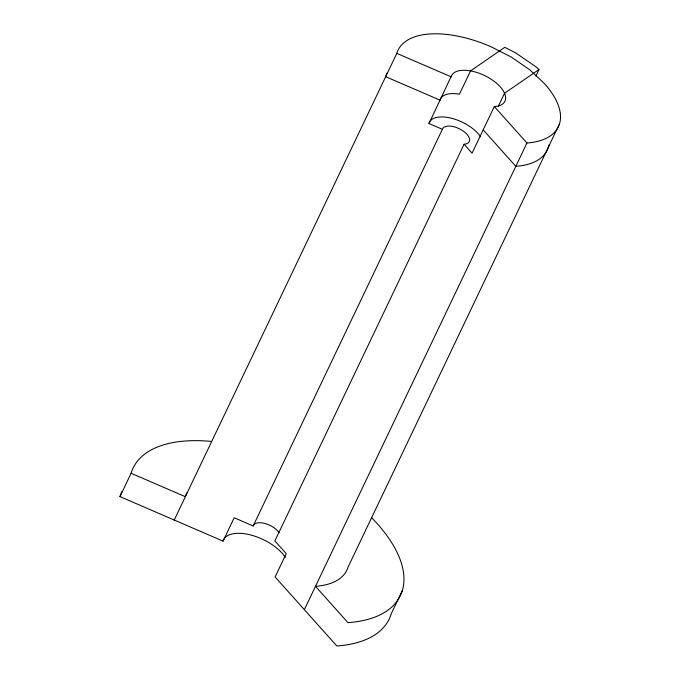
<?xml version="1.0" encoding="UTF-8"?>
<svg xmlns="http://www.w3.org/2000/svg" width="680" height="680" viewBox="0 0 680 680"><rect width="100%" height="100%" fill="white"/><g stroke="black" fill="none" stroke-linecap="round" stroke-linejoin="round"><path stroke-width="1.02" d="M402.381 590.393L391.255 613.726A148.078 72.241 25.5 0 1 336.846 646L275.102 576.963L286.238 553.63L274.865 540.914L464.066 144.254A14.807 7.225 25.5 0 0 463.046 130.951A14.807 7.225 25.5 0 0 442.374 129.31L429.021 123.547L429.284 122.256A29.614 14.45 25.5 0 1 452.973 118.643A29.614 14.45 25.5 0 1 480.565 136.773M429.021 123.547L451.546 75.591A29.614 14.45 25.5 0 1 491.419 79.398A29.614 14.45 25.5 0 1 498.006 106.122L494.317 106.53L472.065 153.195L464.066 144.254M285.32 557.337A35.538 17.34 25.5 0 0 250.775 534.99A35.538 17.34 25.5 0 0 223.057 541.11L119.969 496.604L131.095 473.271A148.078 72.241 25.5 0 1 211.395 441.422M174.225 520.03L396.814 53.363A88.842 43.342 25.5 0 1 490.654 46.563L511.292 57.086L529.678 69.742L544.553 83.691A88.842 43.342 25.5 0 1 526.94 143.004L304.351 609.663M223.057 541.11L234.183 517.777L253.173 525.98A14.807 7.225 25.5 0 1 264.639 523.404A14.807 7.225 25.5 0 1 279.038 532.619M253.173 525.98L442.374 129.31M498.321 106.309L504.552 93.236L538.985 69.538L536.537 67.243L515.703 52.895L504.781 47.328L470.543 70.89L459.416 94.222A29.614 14.45 25.5 0 0 440.419 98.923L440.147 100.215L385.679 76.695A88.842 43.342 25.5 0 1 387.234 72.879M535.874 76.075L538.985 69.538M559.581 123.632L348.126 566.967A88.842 43.342 25.5 0 1 315.477 586.33L347.973 622.667A148.078 72.241 25.5 0 0 371.807 517.913M396.814 53.363L451.273 76.883M131.095 473.271L185.351 496.697A88.842 43.342 25.5 0 1 186.898 492.881M494.317 106.53L526.94 143.004M483.191 129.863L515.814 166.337A88.842 43.342 25.5 0 0 548.913 145.12M119.969 496.604A148.078 72.241 25.5 0 1 121.822 491.7"/></g></svg>
